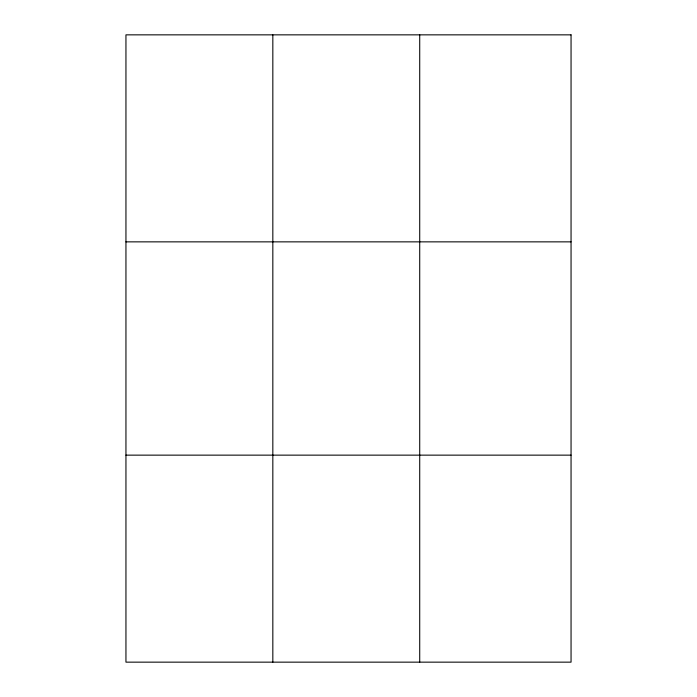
<?xml version="1.0" encoding="UTF-8"?>
<svg xmlns="http://www.w3.org/2000/svg" width="697" height="697" viewBox="0 0 697 697"><rect width="100%" height="100%" fill="white"/><g stroke="black" fill="none" stroke-linecap="round" stroke-linejoin="round"><path stroke-width="1.05" d="M272.832 662.15L272.832 34.85M419.716 662.15L419.716 34.85M125.948 241.859L571.052 241.859M125.948 455.141L571.052 455.141M571.052 34.85L571.052 662.15L125.948 662.15L125.948 34.85L571.052 34.85"/></g></svg>
